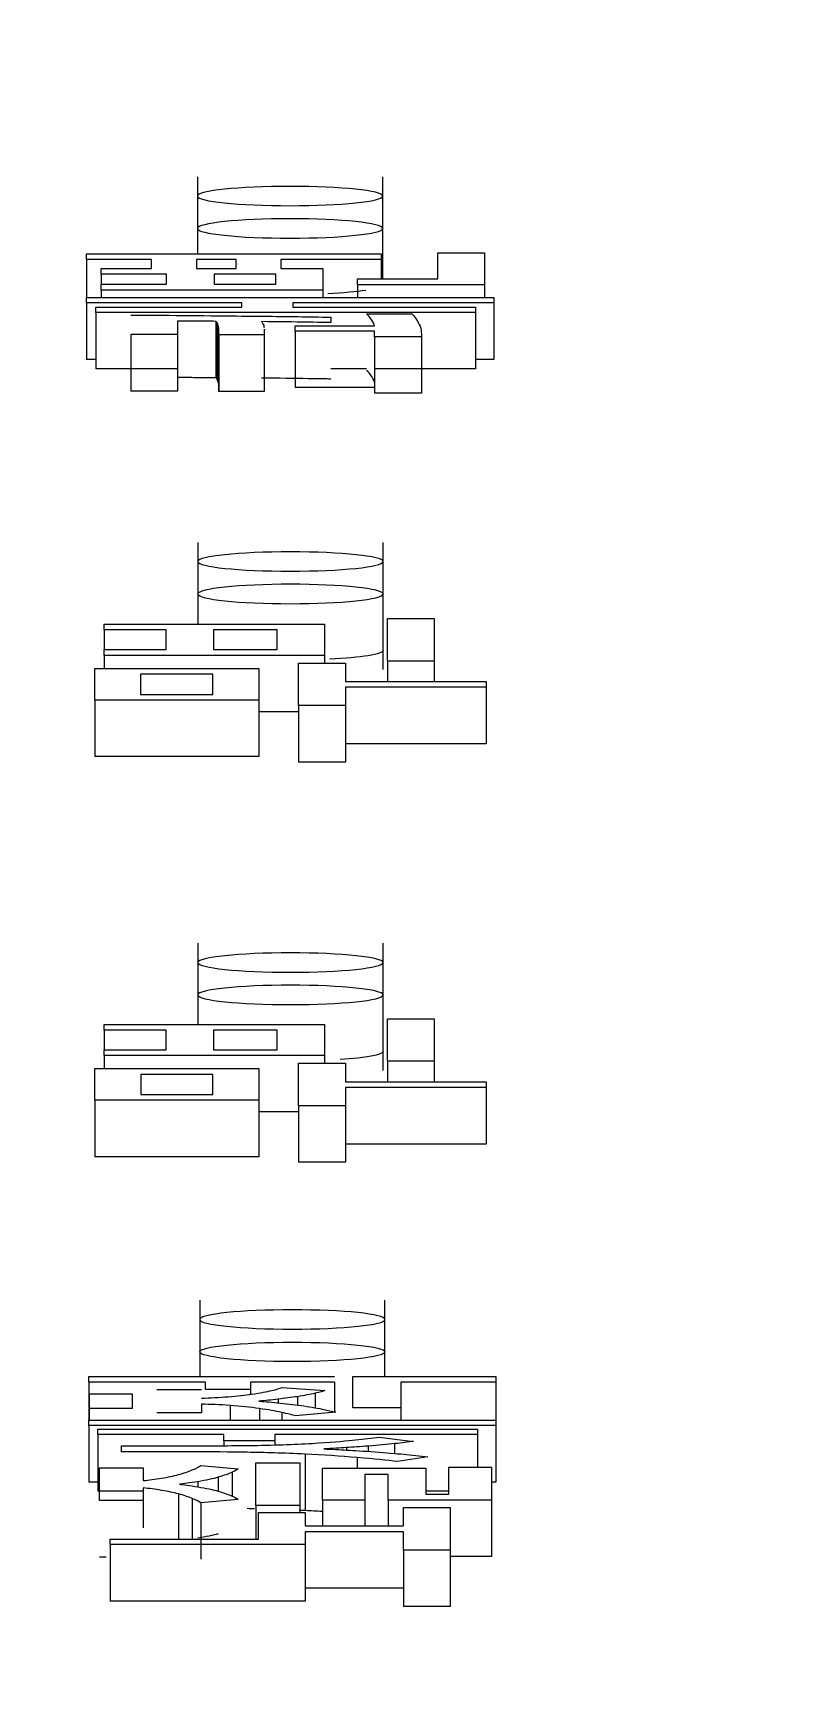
# Model space of a CAD drawing. Header units: millimetres. Extents: x 28 to 2974, y 8 to 3716.
# Drawn here: x 964.63 to 970, y 584.27 to 595.86 of the extents above; entities that cross this region are included whole.
import ezdxf

# ---------------------------------------------------------------- set-up
doc = ezdxf.new("R2010")
doc.units = ezdxf.units.MM
doc.layers.add('1LINE', color=7, linetype='CONTINUOUS')

msp = doc.modelspace()

# ---------------------------------------------------------------- linework, layer by layer
at = {"layer": '1LINE', "linetype": 'Continuous'}
for p, q in [((965.791, 594.842), (965.791, 594.614)), ((967.097, 594.614), (967.097, 594.842)), ((965.791, 594.614), (965.791, 594.299)), ((967.097, 594.123), (967.097, 594.614)), ((965.009, 594.299), (967.086, 594.299)), ((965.009, 594.26), (965.009, 594.299)), ((967.086, 594.299), (967.086, 594.26)), ((967.485, 594.306), (967.814, 594.306)), ((967.485, 594.123), (967.485, 594.306)), ((967.814, 594.306), (967.814, 594.081)), ((965.009, 594.26), (965.009, 593.992)), ((965.468, 594.26), (965.009, 594.26)), ((965.113, 594.156), (965.113, 594.196)), ((965.113, 594.196), (965.468, 594.196)), ((965.468, 594.196), (965.468, 594.26)), ((966.065, 594.26), (965.784, 594.26)), ((965.784, 594.26), (965.784, 594.196)), ((965.784, 594.196), (966.065, 594.196)), ((966.065, 594.196), (966.065, 594.26)), ((967.086, 594.26), (966.379, 594.26)), ((966.379, 594.26), (966.379, 594.196)), ((966.379, 594.196), (966.676, 594.196)), ((966.676, 594.196), (966.676, 594.045)), ((967.086, 594.26), (967.086, 594.123)), ((965.113, 594.156), (965.113, 594.085)), ((965.573, 594.156), (965.113, 594.156)), ((965.113, 594.045), (965.113, 594.085)), ((965.113, 594.085), (965.573, 594.085)), ((965.113, 594.045), (965.113, 593.992)), ((966.676, 594.045), (965.113, 594.045)), ((965.573, 594.085), (965.573, 594.156)), ((966.343, 594.156), (965.909, 594.156)), ((965.909, 594.156), (965.909, 594.085)), ((965.909, 594.085), (966.343, 594.085)), ((966.343, 594.085), (966.343, 594.156)), ((966.676, 594.045), (966.676, 593.992)), ((966.92, 594.081), (966.92, 594.123)), ((966.92, 594.123), (967.485, 594.123)), ((966.92, 594.081), (966.92, 593.992)), ((967.814, 594.081), (966.92, 594.081)), ((967.814, 594.081), (967.814, 593.992)), ((965.009, 593.992), (967.879, 593.992)), ((965.009, 593.954), (965.009, 593.992)), ((965.009, 593.954), (965.009, 593.556)), ((966.105, 593.954), (965.009, 593.954)), ((966.105, 593.925), (966.105, 593.954)), ((967.879, 593.954), (966.463, 593.954)), ((966.463, 593.954), (966.463, 593.925)), ((967.879, 593.992), (967.879, 593.954)), ((967.879, 593.954), (967.879, 593.556)), ((965.074, 593.886), (965.074, 593.925)), ((965.074, 593.925), (966.105, 593.925)), ((965.074, 593.886), (965.074, 593.489)), ((967.75, 593.886), (965.074, 593.886)), ((965.922, 593.824), (965.922, 593.426)), ((965.927, 593.817), (965.927, 593.419)), ((966.463, 593.925), (967.75, 593.925)), ((967.75, 593.925), (967.75, 593.886)), ((967.75, 593.886), (967.75, 593.489)), ((965.932, 593.808), (965.932, 593.41)), ((966.263, 593.77), (966.262, 593.76)), ((966.263, 593.371), (966.263, 593.769)), ((965.074, 593.556), (965.009, 593.556)), ((965.651, 593.489), (965.074, 593.489)), ((966.983, 593.489), (966.731, 593.489)), ((967.75, 593.489), (967.038, 593.489)), ((967.879, 593.556), (967.75, 593.556)), ((965.794, 592.267), (965.794, 592.038)), ((967.1, 592.038), (967.1, 592.267)), ((965.794, 592.038), (965.794, 591.691)), ((967.1, 591.371), (967.1, 592.038)), ((967.13, 591.731), (967.46, 591.731)), ((967.13, 591.431), (967.13, 591.731)), ((967.46, 591.731), (967.46, 591.431)), ((965.133, 591.651), (965.133, 591.691)), ((965.133, 591.691), (966.686, 591.691)), ((965.133, 591.651), (965.133, 591.511)), ((965.57, 591.651), (965.133, 591.651)), ((965.57, 591.511), (965.57, 591.651)), ((966.354, 591.651), (965.904, 591.651)), ((965.904, 591.651), (965.904, 591.511)), ((966.354, 591.511), (966.354, 591.651)), ((966.686, 591.691), (966.686, 591.471)), ((965.133, 591.471), (965.133, 591.511)), ((965.133, 591.511), (965.57, 591.511)), ((965.904, 591.511), (966.354, 591.511)), ((965.133, 591.471), (965.133, 591.379)), ((966.686, 591.471), (965.133, 591.471)), ((966.504, 591.417), (966.834, 591.417)), ((966.504, 591.117), (966.504, 591.417)), ((966.686, 591.471), (966.686, 591.417)), ((966.834, 591.417), (966.834, 591.286)), ((967.13, 591.431), (967.13, 591.286)), ((967.46, 591.431), (967.13, 591.431)), ((967.46, 591.431), (967.46, 591.286)), ((965.068, 591.379), (966.223, 591.379)), ((965.068, 591.156), (965.068, 591.379)), ((965.9, 591.339), (965.391, 591.339)), ((965.391, 591.339), (965.391, 591.196)), ((965.9, 591.196), (965.9, 591.339)), ((966.223, 591.379), (966.223, 591.156)), ((966.834, 591.286), (967.825, 591.286)), ((967.825, 591.286), (967.825, 591.246)), ((965.068, 591.156), (965.068, 590.758)), ((966.223, 591.156), (965.068, 591.156)), ((965.391, 591.196), (965.9, 591.196)), ((966.223, 591.156), (966.223, 590.758)), ((967.825, 591.246), (966.834, 591.246)), ((966.834, 591.246), (966.834, 591.117)), ((967.825, 591.246), (967.825, 590.848)), ((966.504, 591.073), (966.223, 591.073)), ((966.504, 591.117), (966.504, 590.719)), ((966.834, 591.117), (966.504, 591.117)), ((966.834, 591.117), (966.834, 590.719)), ((967.825, 590.848), (966.834, 590.848)), ((966.223, 590.758), (965.068, 590.758)), ((966.834, 590.719), (966.504, 590.719)), ((965.794, 589.442), (965.794, 589.213)), ((967.1, 589.213), (967.1, 589.442)), ((965.794, 589.213), (965.794, 588.871)), ((967.1, 588.546), (967.1, 589.213)), ((965.133, 588.871), (966.686, 588.871)), ((965.133, 588.831), (965.133, 588.871)), ((966.686, 588.871), (966.686, 588.651)), ((967.13, 588.911), (967.46, 588.911)), ((967.13, 588.611), (967.13, 588.911)), ((967.46, 588.911), (967.46, 588.611)), ((965.133, 588.831), (965.133, 588.691)), ((965.571, 588.831), (965.133, 588.831)), ((965.571, 588.691), (965.571, 588.831)), ((966.354, 588.831), (965.904, 588.831)), ((965.904, 588.831), (965.904, 588.691)), ((966.354, 588.691), (966.354, 588.831)), ((965.133, 588.651), (965.133, 588.691)), ((965.133, 588.691), (965.571, 588.691)), ((965.133, 588.651), (965.133, 588.559)), ((966.686, 588.651), (965.133, 588.651)), ((965.904, 588.691), (966.354, 588.691)), ((966.686, 588.651), (966.686, 588.598)), ((967.13, 588.611), (967.13, 588.466)), ((967.46, 588.611), (967.13, 588.611)), ((967.46, 588.611), (967.46, 588.466)), ((965.068, 588.559), (966.223, 588.559)), ((965.068, 588.336), (965.068, 588.559)), ((965.9, 588.519), (965.392, 588.519)), ((965.392, 588.519), (965.392, 588.376)), ((965.9, 588.376), (965.9, 588.519)), ((966.223, 588.559), (966.223, 588.336)), ((966.504, 588.598), (966.834, 588.598)), ((966.504, 588.297), (966.504, 588.598)), ((966.834, 588.598), (966.834, 588.466)), ((965.392, 588.376), (965.9, 588.376)), ((966.834, 588.466), (967.825, 588.466)), ((967.825, 588.426), (966.834, 588.426)), ((966.834, 588.426), (966.834, 588.297)), ((967.825, 588.466), (967.825, 588.426)), ((967.825, 588.426), (967.825, 588.028)), ((965.068, 588.336), (965.068, 587.938)), ((966.223, 588.336), (965.068, 588.336)), ((966.223, 588.336), (966.223, 587.938)), ((966.504, 588.254), (966.223, 588.254)), ((966.504, 588.297), (966.504, 587.9)), ((966.834, 588.297), (966.504, 588.297)), ((966.834, 588.297), (966.834, 587.9)), ((967.825, 588.028), (966.834, 588.028)), ((966.223, 587.938), (965.068, 587.938)), ((966.834, 587.9), (966.504, 587.9)), ((965.807, 586.927), (965.807, 586.699)), ((967.113, 586.699), (967.113, 586.927)), ((965.807, 586.699), (965.807, 586.391)), ((967.113, 586.39), (967.113, 586.699)), ((965.025, 586.391), (966.757, 586.391)), ((965.025, 586.351), (965.025, 586.391)), ((965.025, 586.351), (965.025, 586.082)), ((965.847, 586.351), (965.025, 586.351)), ((965.847, 586.298), (965.847, 586.351)), ((966.166, 586.298), (965.847, 586.298)), ((966.757, 586.351), (966.166, 586.351)), ((966.166, 586.351), (966.166, 586.298)), ((966.166, 586.298), (966.166, 586.265)), ((966.757, 586.351), (966.757, 586.141)), ((966.887, 586.39), (967.895, 586.39)), ((966.887, 586.169), (966.887, 586.39)), ((967.895, 586.351), (967.224, 586.351)), ((967.224, 586.351), (967.224, 586.169)), ((967.895, 586.39), (967.895, 586.351)), ((967.895, 586.351), (967.895, 586.082)), ((965.334, 586.266), (965.027, 586.266)), ((965.027, 586.266), (965.027, 586.166)), ((965.334, 586.166), (965.334, 586.266)), ((966.021, 586.186), (966.021, 586.082)), ((966.361, 586.23), (966.361, 586.205)), ((966.496, 586.248), (966.496, 586.189)), ((966.62, 586.272), (966.62, 586.17)), ((967.224, 586.169), (966.887, 586.169)), ((967.224, 586.169), (967.224, 586.082)), ((965.025, 586.082), (967.895, 586.082)), ((965.025, 586.044), (965.025, 586.082)), ((965.027, 586.166), (965.027, 586.082)), ((965.027, 586.166), (965.334, 586.166)), ((966.228, 586.164), (966.228, 586.082)), ((966.385, 586.137), (966.385, 586.082)), ((967.895, 586.082), (967.895, 586.044)), ((965.025, 586.044), (965.025, 585.646)), ((967.895, 586.044), (965.025, 586.044)), ((965.089, 585.981), (965.089, 586.019)), ((965.089, 586.019), (967.765, 586.019)), ((965.089, 585.981), (965.089, 585.583)), ((965.977, 585.981), (965.089, 585.981)), ((965.977, 585.938), (965.977, 585.981)), ((965.977, 585.938), (965.977, 585.902)), ((966.336, 585.938), (965.977, 585.938)), ((967.765, 585.981), (966.336, 585.981)), ((966.336, 585.981), (966.336, 585.938)), ((966.336, 585.938), (966.336, 585.909)), ((967.765, 586.019), (967.765, 585.981)), ((967.765, 585.981), (967.765, 585.751)), ((967.895, 586.044), (967.895, 585.646)), ((966.551, 585.843), (966.551, 585.445)), ((966.841, 585.889), (966.841, 585.872)), ((966.995, 585.9), (966.995, 585.862)), ((967.181, 585.917), (967.181, 585.848)), ((966.035, 585.715), (966.035, 585.547)), ((966.202, 585.781), (966.512, 585.781)), ((966.202, 585.481), (966.202, 585.781)), ((966.512, 585.781), (966.512, 585.481)), ((966.672, 585.518), (966.672, 585.744)), ((966.672, 585.744), (967.4, 585.744)), ((966.918, 585.819), (966.918, 585.744)), ((967.4, 585.744), (967.4, 585.562)), ((967.563, 585.751), (967.863, 585.751)), ((967.563, 585.562), (967.563, 585.751)), ((967.863, 585.751), (967.863, 585.518)), ((965.089, 585.646), (965.025, 585.646)), ((965.794, 585.649), (965.794, 585.613)), ((965.938, 585.68), (965.938, 585.582)), ((967.135, 585.7), (966.972, 585.7)), ((966.972, 585.7), (966.972, 585.518)), ((967.135, 585.518), (967.135, 585.7)), ((967.895, 585.646), (967.863, 585.646)), ((965.409, 585.583), (965.089, 585.583)), ((965.657, 585.563), (965.657, 585.245)), ((965.755, 585.53), (965.755, 585.245)), ((966.202, 585.481), (966.202, 585.245)), ((966.512, 585.481), (966.202, 585.481)), ((966.512, 585.481), (966.512, 585.433)), ((966.672, 585.518), (966.672, 585.338)), ((966.972, 585.518), (966.672, 585.518)), ((966.972, 585.518), (966.972, 585.338)), ((967.135, 585.518), (967.135, 585.338)), ((967.863, 585.518), (967.135, 585.518)), ((967.563, 585.583), (967.4, 585.583)), ((967.4, 585.562), (967.563, 585.562)), ((967.863, 585.518), (967.863, 585.121)), ((966.221, 585.245), (966.221, 585.433)), ((966.221, 585.433), (966.551, 585.433)), ((966.551, 585.433), (966.551, 585.338)), ((967.243, 585.467), (967.573, 585.467)), ((967.243, 585.338), (967.243, 585.467)), ((967.573, 585.467), (967.573, 585.167)), ((965.177, 585.206), (965.177, 585.245)), ((965.177, 585.245), (966.221, 585.245)), ((966.551, 585.338), (967.243, 585.338)), ((967.243, 585.295), (966.551, 585.295)), ((966.551, 585.295), (966.551, 585.206)), ((967.243, 585.167), (967.243, 585.295)), ((965.177, 585.206), (965.177, 584.808)), ((966.551, 585.206), (965.177, 585.206)), ((966.551, 585.206), (966.551, 584.808)), ((967.243, 585.167), (967.243, 584.769)), ((967.573, 585.167), (967.243, 585.167)), ((967.573, 585.167), (967.573, 584.769)), ((967.863, 585.121), (967.573, 585.121)), ((967.243, 584.898), (966.551, 584.898)), ((966.551, 584.808), (965.177, 584.808)), ((967.573, 584.769), (967.243, 584.769))]:
    msp.add_line(p, q, dxfattribs=at)
for points, knots in [([(925.289, 582.11), (923.207, 582.356), (922.059, 582.672), (922.059, 583), (922.059, 583), (922.059, 603.541), (922.059, 603.541), (922.059, 604.999), (933.409, 606.186), (961.31, 606.186), (972.659, 604.999), (972.659, 603.541), (972.659, 603.541), (972.659, 583), (972.659, 583)], [0, 0, 0, 0, 0.2, 0.2, 0.2, 0.4, 0.4, 0.4, 0.6, 0.6, 0.8, 0.8, 0.8, 1, 1, 1, 1]), ([(966.444, 594.775), (966.804, 594.775), (967.097, 594.745), (967.097, 594.669), (966.804, 594.639), (966.084, 594.639), (965.791, 594.669), (965.791, 594.745), (966.084, 594.775), (966.444, 594.775)], [0, 0, 0, 0, 0.25, 0.25, 0.5, 0.5, 0.75, 0.75, 1, 1, 1, 1]), ([(966.444, 594.547), (966.804, 594.547), (967.097, 594.516), (967.097, 594.441), (966.804, 594.41), (966.084, 594.41), (965.791, 594.441), (965.791, 594.516), (966.084, 594.547), (966.444, 594.547)], [0, 0, 0, 0, 0.25, 0.25, 0.5, 0.5, 0.75, 0.75, 1, 1, 1, 1]), ([(965.942, 593.728), (965.942, 593.729), (965.942, 593.741), (965.942, 593.783), (965.938, 593.799), (965.932, 593.808)], [0, 0, 0, 0, 0.5, 0.5, 1, 1, 1, 1]), ([(965.942, 593.33), (965.942, 593.332), (965.942, 593.343), (965.942, 593.385), (965.938, 593.401), (965.932, 593.41)], [0, 0, 0, 0, 0.5, 0.5, 1, 1, 1, 1]), ([(966.447, 592.2), (966.807, 592.2), (967.1, 592.17), (967.1, 592.094), (966.807, 592.064), (966.086, 592.064), (965.794, 592.094), (965.794, 592.17), (966.086, 592.2), (966.447, 592.2)], [0, 0, 0, 0, 0.25, 0.25, 0.5, 0.5, 0.75, 0.75, 1, 1, 1, 1]), ([(966.447, 591.972), (966.807, 591.972), (967.1, 591.941), (967.1, 591.866), (966.807, 591.835), (966.086, 591.835), (965.794, 591.866), (965.794, 591.941), (966.086, 591.972), (966.447, 591.972)], [0, 0, 0, 0, 0.25, 0.25, 0.5, 0.5, 0.75, 0.75, 1, 1, 1, 1]), ([(966.447, 589.375), (966.807, 589.375), (967.1, 589.344), (967.1, 589.269), (966.807, 589.238), (966.086, 589.238), (965.794, 589.269), (965.794, 589.344), (966.086, 589.375), (966.447, 589.375)], [0, 0, 0, 0, 0.25, 0.25, 0.5, 0.5, 0.75, 0.75, 1, 1, 1, 1]), ([(966.447, 589.147), (966.807, 589.147), (967.1, 589.116), (967.1, 589.041), (966.807, 589.01), (966.086, 589.01), (965.794, 589.041), (965.794, 589.116), (966.086, 589.147), (966.447, 589.147)], [0, 0, 0, 0, 0.25, 0.25, 0.5, 0.5, 0.75, 0.75, 1, 1, 1, 1]), ([(967.1, 588.681), (967.1, 588.681), (967.1, 588.681), (967.1, 588.656), (966.978, 588.635), (966.796, 588.623)], [0, 0, 0, 0, 0.000012, 0.000012, 1, 1, 1, 1]), ([(966.46, 586.86), (966.82, 586.86), (967.113, 586.83), (967.113, 586.754), (966.82, 586.724), (966.099, 586.724), (965.807, 586.754), (965.807, 586.83), (966.099, 586.86), (966.46, 586.86)], [0, 0, 0, 0, 0.25, 0.25, 0.5, 0.5, 0.75, 0.75, 1, 1, 1, 1]), ([(966.46, 586.632), (966.099, 586.632), (965.807, 586.601), (965.807, 586.526), (966.099, 586.495), (966.82, 586.495), (967.113, 586.526), (967.113, 586.601), (966.82, 586.632), (966.46, 586.632)], [0, 0, 0, 0, 0.25, 0.25, 0.5, 0.5, 0.75, 0.75, 1, 1, 1, 1])]:
    msp.add_open_spline(points, degree=3, knots=knots, dxfattribs=at)
for points, degree in [([(966.979, 594.042), (966.911, 594.032), (966.819, 594.024), (966.71, 594.019)], 3), ([(965.321, 593.867), (965.437, 593.867), (965.561, 593.867), (965.692, 593.866)], 3), ([(965.78, 593.825), (965.742, 593.826), (965.699, 593.826), (965.651, 593.826)], 3), ([(965.651, 593.826), (965.651, 593.826), (965.651, 593.731), (965.651, 593.731)], 3), ([(965.692, 593.866), (965.823, 593.865), (965.949, 593.863), (966.069, 593.862)], 3), ([(965.922, 593.824), (965.865, 593.825), (965.818, 593.825), (965.78, 593.825)], 3), ([(965.927, 593.817), (965.926, 593.819), (965.924, 593.822), (965.922, 593.824)], 3), ([(965.932, 593.808), (965.93, 593.811), (965.928, 593.814), (965.927, 593.817)], 3), ([(966.069, 593.862), (966.247, 593.86), (966.4, 593.859), (966.527, 593.857)], 3), ([(966.571, 593.818), (966.471, 593.82), (966.361, 593.821), (966.242, 593.822)], 3), ([(966.242, 593.822), (966.243, 593.82), (966.246, 593.818), (966.247, 593.815)], 3), ([(966.247, 593.815), (966.247, 593.813), (966.25, 593.81), (966.251, 593.808)], 3), ([(966.527, 593.857), (966.655, 593.855), (966.722, 593.854), (966.731, 593.854)], 3), ([(966.731, 593.815), (966.725, 593.815), (966.672, 593.816), (966.571, 593.818)], 3), ([(966.731, 593.854), (966.731, 593.854), (966.731, 593.815), (966.731, 593.815)], 3), ([(967.02, 593.833), (967.008, 593.852), (966.995, 593.867), (966.983, 593.876)], 3), ([(966.983, 593.876), (966.983, 593.876), (967.302, 593.876), (967.302, 593.876)], 3), ([(967.038, 593.793), (967.038, 593.8), (967.032, 593.814), (967.02, 593.833)], 3), ([(967.302, 593.876), (967.311, 593.869), (967.32, 593.858), (967.33, 593.844)], 3), ([(967.33, 593.844), (967.34, 593.829), (967.348, 593.815), (967.354, 593.803)], 3), ([(965.321, 593.731), (965.321, 593.333)], 1), ([(965.651, 593.731), (965.651, 593.731), (965.321, 593.731), (965.321, 593.731)], 3), ([(965.651, 593.731), (965.651, 593.333)], 1), ([(966.261, 593.728), (966.261, 593.728), (965.942, 593.728), (965.942, 593.728)], 3), ([(965.942, 593.728), (965.942, 593.33)], 1), ([(966.251, 593.808), (966.257, 593.8), (966.26, 593.792), (966.262, 593.781)], 3), ([(966.262, 593.76), (966.262, 593.74), (966.261, 593.729), (966.261, 593.728)], 3), ([(966.261, 593.728), (966.261, 593.33)], 1), ([(966.48, 593.756), (966.48, 593.756), (966.48, 593.793), (966.48, 593.793)], 3), ([(966.48, 593.793), (966.48, 593.793), (967.038, 593.793), (967.038, 593.793)], 3), ([(966.48, 593.756), (966.48, 593.358)], 1), ([(967.038, 593.756), (967.038, 593.756), (966.48, 593.756), (966.48, 593.756)], 3), ([(967.038, 593.716), (967.038, 593.716), (967.038, 593.756), (967.038, 593.756)], 3), ([(967.038, 593.716), (967.038, 593.318)], 1), ([(967.371, 593.716), (967.371, 593.716), (967.038, 593.716), (967.038, 593.716)], 3), ([(967.354, 593.803), (967.363, 593.785), (967.368, 593.767), (967.369, 593.747)], 3), ([(967.369, 593.747), (967.37, 593.728), (967.371, 593.717), (967.371, 593.716)], 3), ([(967.371, 593.716), (967.371, 593.318)], 1), ([(967.02, 593.435), (967.008, 593.454), (966.995, 593.469), (966.983, 593.478)], 3), ([(965.78, 593.427), (965.742, 593.428), (965.699, 593.428), (965.651, 593.428)], 3), ([(965.922, 593.426), (965.865, 593.427), (965.818, 593.427), (965.78, 593.427)], 3), ([(965.927, 593.419), (965.926, 593.422), (965.924, 593.424), (965.922, 593.426)], 3), ([(965.932, 593.41), (965.93, 593.413), (965.928, 593.416), (965.927, 593.419)], 3), ([(966.571, 593.42), (966.471, 593.422), (966.361, 593.423), (966.242, 593.424)], 3), ([(967.038, 593.358), (967.038, 593.358), (966.48, 593.358), (966.48, 593.358)], 3), ([(966.731, 593.417), (966.725, 593.418), (966.672, 593.419), (966.571, 593.42)], 3), ([(967.038, 593.395), (967.038, 593.402), (967.032, 593.416), (967.02, 593.435)], 3), ([(965.651, 593.333), (965.651, 593.333), (965.321, 593.333), (965.321, 593.333)], 3), ([(966.261, 593.33), (966.261, 593.33), (965.942, 593.33), (965.942, 593.33)], 3), ([(967.371, 593.318), (967.371, 593.318), (967.038, 593.318), (967.038, 593.318)], 3), ([(967.1, 591.506), (967.1, 591.478), (966.944, 591.455), (966.721, 591.444)], 3), ([(965.504, 586.299), (965.504, 586.299), (965.82, 586.299), (965.82, 586.299)], 3), ([(966.173, 586.265), (966.234, 586.275), (966.281, 586.283), (966.315, 586.291)], 3), ([(966.315, 586.291), (966.348, 586.3), (966.372, 586.306), (966.385, 586.312)], 3), ([(966.385, 586.312), (966.385, 586.312), (966.688, 586.292), (966.688, 586.292)], 3), ([(966.688, 586.292), (966.677, 586.287), (966.655, 586.28), (966.62, 586.272)], 3), ([(965.82, 586.237), (965.881, 586.239), (965.944, 586.243), (966.008, 586.248)], 3), ([(966.021, 586.186), (965.949, 586.191), (965.881, 586.194), (965.82, 586.195)], 3), ([(965.82, 586.195), (965.82, 586.195), (965.82, 586.134), (965.82, 586.133)], 3), ([(966.008, 586.248), (966.072, 586.253), (966.127, 586.259), (966.173, 586.265)], 3), ([(966.228, 586.164), (966.163, 586.174), (966.094, 586.181), (966.021, 586.186)], 3), ([(966.361, 586.23), (966.313, 586.225), (966.269, 586.22), (966.225, 586.216)], 3), ([(966.225, 586.216), (966.269, 586.213), (966.318, 586.209), (966.376, 586.203)], 3), ([(966.496, 586.248), (966.452, 586.242), (966.407, 586.236), (966.361, 586.23)], 3), ([(966.376, 586.203), (966.435, 586.197), (966.489, 586.19), (966.542, 586.183)], 3), ([(966.62, 586.272), (966.584, 586.264), (966.544, 586.256), (966.496, 586.248)], 3), ([(966.542, 586.183), (966.596, 586.174), (966.644, 586.166), (966.685, 586.157)], 3), ([(965.82, 586.133), (965.82, 586.133), (965.504, 586.133), (965.504, 586.133)], 3), ([(966.385, 586.137), (966.341, 586.147), (966.289, 586.156), (966.228, 586.164)], 3), ([(966.482, 586.112), (966.461, 586.119), (966.428, 586.128), (966.385, 586.137)], 3), ([(966.767, 586.138), (966.767, 586.138), (966.482, 586.112), (966.482, 586.112)], 3), ([(966.685, 586.157), (966.726, 586.149), (966.753, 586.142), (966.767, 586.138)], 3), ([(966.645, 585.922), (966.761, 585.93), (966.848, 585.937), (966.906, 585.943)], 3), ([(966.906, 585.943), (966.965, 585.949), (967.021, 585.956), (967.073, 585.963)], 3), ([(967.073, 585.963), (967.073, 585.963), (967.315, 585.933), (967.315, 585.933)], 3), ([(965.256, 585.859), (965.256, 585.859), (965.256, 585.901), (965.256, 585.901)], 3), ([(965.256, 585.901), (965.256, 585.901), (965.742, 585.901), (965.742, 585.901)], 3), ([(965.742, 585.859), (965.742, 585.859), (965.256, 585.859), (965.256, 585.859)], 3), ([(965.742, 585.901), (965.892, 585.901), (966.05, 585.903), (966.215, 585.905)], 3), ([(966.142, 585.856), (966.021, 585.858), (965.888, 585.859), (965.742, 585.859)], 3), ([(966.551, 585.843), (966.399, 585.85), (966.262, 585.855), (966.142, 585.856)], 3), ([(966.215, 585.905), (966.381, 585.908), (966.524, 585.914), (966.645, 585.922)], 3), ([(966.918, 585.819), (966.799, 585.829), (966.677, 585.837), (966.551, 585.843)], 3), ([(966.841, 585.889), (966.796, 585.886), (966.743, 585.883), (966.682, 585.88)], 3), ([(966.682, 585.88), (966.74, 585.878), (966.795, 585.875), (966.845, 585.872)], 3), ([(966.995, 585.9), (966.939, 585.895), (966.887, 585.892), (966.841, 585.889)], 3), ([(966.845, 585.872), (966.895, 585.869), (966.961, 585.865), (967.044, 585.859)], 3), ([(967.181, 585.917), (967.129, 585.912), (967.067, 585.906), (966.995, 585.9)], 3), ([(967.044, 585.859), (967.122, 585.853), (967.189, 585.848), (967.245, 585.842)], 3), ([(967.315, 585.933), (967.278, 585.928), (967.233, 585.923), (967.181, 585.917)], 3), ([(967.415, 585.824), (967.415, 585.824), (967.2, 585.791), (967.2, 585.791)], 3), ([(967.245, 585.842), (967.3, 585.837), (967.358, 585.831), (967.415, 585.824)], 3), ([(965.102, 585.516), (965.102, 585.516), (965.102, 585.746), (965.102, 585.746)], 3), ([(965.102, 585.746), (965.102, 585.746), (965.409, 585.746), (965.409, 585.746)], 3), ([(965.409, 585.746), (965.409, 585.746), (965.409, 585.657), (965.409, 585.657)], 3), ([(965.657, 585.699), (965.694, 585.709), (965.727, 585.72), (965.755, 585.732)], 3), ([(965.755, 585.732), (965.783, 585.744), (965.802, 585.754), (965.814, 585.762)], 3), ([(965.814, 585.762), (965.814, 585.762), (966.078, 585.739), (966.078, 585.739)], 3), ([(966.035, 585.715), (966.012, 585.704), (965.979, 585.693), (965.938, 585.68)], 3), ([(966.078, 585.739), (966.073, 585.734), (966.06, 585.726), (966.035, 585.715)], 3), ([(967.2, 585.791), (967.131, 585.8), (967.037, 585.809), (966.918, 585.819)], 3), ([(965.409, 585.657), (965.45, 585.661), (965.493, 585.666), (965.538, 585.674)], 3), ([(965.538, 585.588), (965.493, 585.596), (965.45, 585.601), (965.409, 585.605)], 3), ([(965.409, 585.605), (965.409, 585.605), (965.409, 585.516), (965.409, 585.516)], 3), ([(965.538, 585.674), (965.583, 585.681), (965.622, 585.69), (965.657, 585.699)], 3), ([(965.657, 585.563), (965.622, 585.572), (965.583, 585.581), (965.538, 585.588)], 3), ([(965.794, 585.649), (965.736, 585.64), (965.692, 585.634), (965.664, 585.631)], 3), ([(965.664, 585.631), (965.692, 585.628), (965.736, 585.622), (965.794, 585.613)], 3), ([(965.938, 585.68), (965.901, 585.669), (965.853, 585.659), (965.794, 585.649)], 3), ([(965.794, 585.613), (965.853, 585.603), (965.901, 585.593), (965.938, 585.582)], 3), ([(965.409, 585.516), (965.409, 585.516), (965.102, 585.516), (965.102, 585.516)], 3), ([(965.409, 585.516), (965.409, 585.325)], 1), ([(965.755, 585.53), (965.727, 585.542), (965.694, 585.553), (965.657, 585.563)], 3), ([(965.814, 585.5), (965.802, 585.508), (965.783, 585.518), (965.755, 585.53)], 3), ([(966.078, 585.523), (966.078, 585.523), (965.814, 585.5), (965.814, 585.5)], 3), ([(965.814, 585.5), (965.814, 585.103)], 1), ([(965.938, 585.582), (965.979, 585.569), (966.012, 585.558), (966.035, 585.547)], 3), ([(966.035, 585.547), (966.06, 585.536), (966.073, 585.528), (966.078, 585.523)], 3), ([(966.194, 585.458), (966.177, 585.458), (966.159, 585.458), (966.142, 585.459)], 3), ([(966.551, 585.445), (966.536, 585.446), (966.522, 585.446), (966.507, 585.447)], 3), ([(966.669, 585.439), (966.63, 585.441), (966.591, 585.443), (966.551, 585.445)], 3), ([(965.938, 585.282), (965.901, 585.271), (965.853, 585.261), (965.794, 585.251)], 3), ([(965.149, 585.118), (965.121, 585.118), (965.102, 585.118), (965.102, 585.118)], 3)]:
    msp.add_open_spline(points, degree=degree, dxfattribs=at)

doc.saveas('drawing.dxf')
